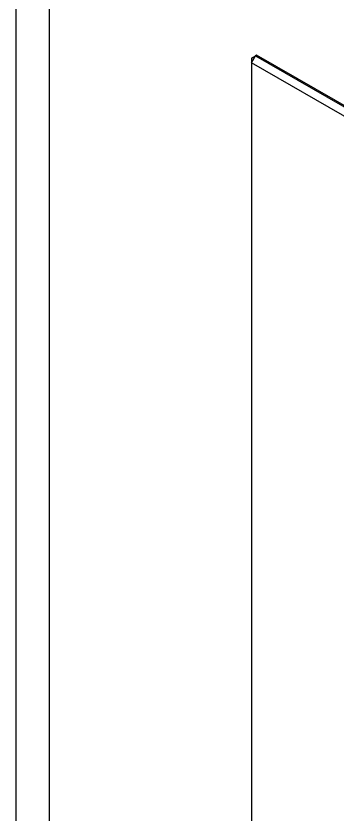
# Model space of a CAD drawing. Extents: x 150 to 4150, y 50 to 2920.
# Drawn here: x 2863.3 to 2934.2, y 1797.6 to 1974.1 of the extents above; entities that cross this region are included whole.
import ezdxf

# ---------------------------------------------------------------- set-up
doc = ezdxf.new("R2010")
doc.units = 0
doc.header["$LTSCALE"] = 10
doc.linetypes.add('SLD-KATı', pattern=[0])
doc.layers.get('0').update_dxf_attribs({"linetype": 'CONTINUOUS'})

msp = doc.modelspace()

# ---------------------------------------------------------------- linework, layer by layer
at = {"color": 7, "linetype": 'SLD-KATı'}
for p, q in [((2863.31, 2168.65), (2863.31, 1580.75)), ((2870.63, 2158.45), (2870.63, 1570.54)), ((2915.28, 1963.74), (2916.17, 1965.27)), ((2915.28, 1964.76), (2916.17, 1965.27)), ((2915.28, 1964.76), (2915.28, 1963.74)), ((2916.43, 1965.42), (2916.17, 1965.27)), ((2916.17, 1965.27), (2991.66, 1921.69)), ((2991.93, 1921.84), (2916.43, 1965.42)), ((2990.78, 1920.15), (2915.28, 1963.74)), ((2915.28, 1963.74), (2915.28, 1706.74))]:
    msp.add_line(p, q, dxfattribs=at)

doc.saveas('drawing.dxf')
